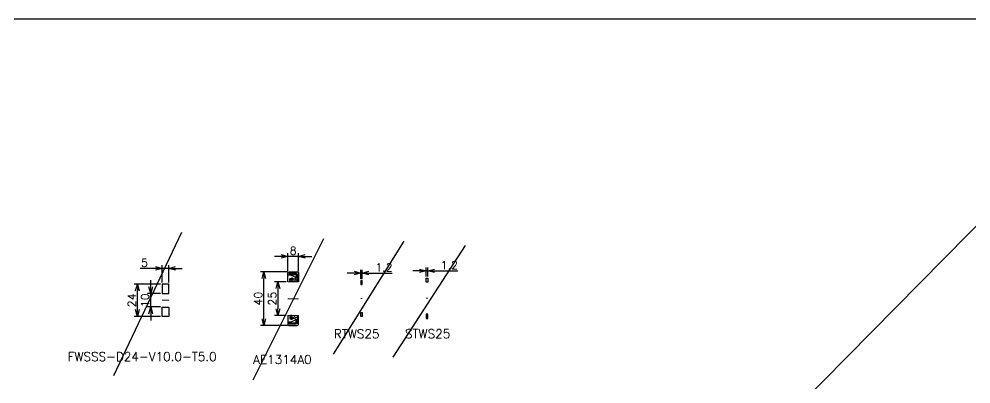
# Model space of a CAD drawing. Header units: millimetres. Extents: x 0 to 49006, y -7876 to 6995.
# Drawn here: x 11460 to 12173, y -6366 to -6093 of the extents above; entities that cross this region are included whole.
import ezdxf

# ---------------------------------------------------------------- set-up
doc = ezdxf.new("R2010")
doc.units = ezdxf.units.MM
doc.header["$LTSCALE"] = 3.2
doc.header["$PDMODE"] = 99
doc.header["$PDSIZE"] = 1
doc.layers.add('08_DIM', color=3, linetype='Continuous', lineweight=13)
doc.layers.add('10_DRAFT', color=8, linetype='Continuous', lineweight=0, plot=False)
doc.styles.add('KSS_TXT', font='txt.shx', dxfattribs={"bigfont": 'extfont2.shx'})
doc.dimstyles.new('KSS_DIM', dxfattribs={"dimscale": 12, "dimtxt": 3, "dimasz": 2.5, "dimexe": 1.25, "dimexo": 0.625, "dimtad": 1, "dimdsep": 46, "dimtxsty": 'KSS_TXT', "dimblk": 'OPEN30', "dimcen": 0, "dimazin": 2, "dimtfac": 0.75, "dimtmove": 0, "dimatfit": 3, "dimldrblk": 'OPEN30', "dimfxl": 1.25, "dimtolj": 1, "dimarcsym": 0})
pattern_1 = [(45, (-5678.9217, 6816.6913), (-0.67351921, 0.67351921), [])]

# ---------------------------------------------------------------- blocks, each defined once
blk = doc.blocks.new('_Open30')
at = {"color": 0, "linetype": 'ByBlock', "lineweight": -2}
for p, q in [((-1, 0.27), (0, 0)), ((0, 0), (-1, -0.27)), ((0, 0), (-1, 0))]:
    blk.add_line(p, q, dxfattribs=at)
blk = doc.blocks.new('*D706')
at = {"layer": '08_DIM', "color": 0, "lineweight": -2, "transparency": 16777216}
for p, q in [((11660.02, -6290.01), (11651.42, -6290.01)), ((11653.92, -6295.01), (11653.92, -6310.01)), ((11660.02, -6315.01), (11651.42, -6315.01))]:
    blk.add_line(p, q, dxfattribs=at)
at = {"layer": 'Defpoints', "color": 0, "transparency": 16777216}
for p in [(11661.27, -6290.01), (11653.92, -6315.01), (11661.27, -6315.01)]:
    blk.add_point(p, dxfattribs=at)
at = {"layer": '08_DIM', "color": 0, "lineweight": -2, "transparency": 16777216, "xscale": 5, "yscale": 5, "zscale": 5}
for p, rotation in [((11653.92, -6290.01), 90), ((11653.92, -6315.01), 270)]:
    blk.add_blockref('_Open30', p, dxfattribs=dict(at, rotation=rotation))
at = {"layer": '08_DIM', "color": 0, "transparency": 16777216, "insert": (11649.67, -6302.51), "char_height": 6, "attachment_point": 5, "rotation": 90, "style": 'KSS_TXT'}
blk.add_mtext('\\A1;25', dxfattribs=at)
blk = doc.blocks.new('*D707')
at = {"layer": '08_DIM', "color": 0, "lineweight": -2, "transparency": 16777216}
for p, q in [((11661.04, -6282.51), (11640.84, -6282.51)), ((11643.34, -6317.51), (11643.34, -6287.51)), ((11661.05, -6322.51), (11640.84, -6322.51))]:
    blk.add_line(p, q, dxfattribs=at)
at = {"layer": 'Defpoints', "color": 0, "transparency": 16777216}
for p in [(11643.34, -6282.51), (11662.29, -6282.51), (11662.3, -6322.51)]:
    blk.add_point(p, dxfattribs=at)
at = {"layer": '08_DIM', "color": 0, "lineweight": -2, "transparency": 16777216, "xscale": 5, "yscale": 5, "zscale": 5}
for p, rotation in [((11643.34, -6282.51), 90), ((11643.34, -6322.51), 270)]:
    blk.add_blockref('_Open30', p, dxfattribs=dict(at, rotation=rotation))
at = {"layer": '08_DIM', "color": 0, "transparency": 16777216, "insert": (11639.09, -6302.51), "char_height": 6, "attachment_point": 5, "rotation": 90, "style": 'KSS_TXT'}
blk.add_mtext('\\A1;40', dxfattribs=at)
blk = doc.blocks.new('*D708')
at = {"layer": '08_DIM', "color": 0, "lineweight": -2, "transparency": 16777216}
for p, q in [((11656.27, -6270.82), (11651.27, -6270.82)), ((11661.27, -6282.26), (11661.27, -6268.32)), ((11669.27, -6270.82), (11661.27, -6270.82)), ((11669.27, -6282.26), (11669.27, -6268.32)), ((11674.27, -6270.82), (11679.27, -6270.82))]:
    blk.add_line(p, q, dxfattribs=at)
at = {"layer": 'Defpoints', "color": 0, "transparency": 16777216}
for p in [(11661.27, -6270.82), (11661.27, -6283.51), (11669.27, -6283.51)]:
    blk.add_point(p, dxfattribs=at)
at = {"layer": '08_DIM', "color": 0, "lineweight": -2, "transparency": 16777216, "xscale": 5, "yscale": 5, "zscale": 5}
blk.add_blockref('_Open30', (11661.27, -6270.82), dxfattribs=at)
at = {"layer": '08_DIM', "color": 0, "lineweight": -2, "transparency": 16777216, "xscale": 5, "yscale": 5, "zscale": 5, "rotation": 180}
blk.add_blockref('_Open30', (11669.27, -6270.82), dxfattribs=at)
at = {"layer": '08_DIM', "color": 0, "transparency": 16777216, "insert": (11665.27, -6266.57), "char_height": 6, "attachment_point": 5, "style": 'KSS_TXT'}
blk.add_mtext('\\A1;8', dxfattribs=at)
blk = doc.blocks.new('AE1314A0a_1_1')
h = blk.add_hatch()
h.set_pattern_fill('ANSI31', color=0, scale=0.3)
h.set_pattern_definition(pattern_1)
edge = h.paths.add_edge_path()
edge.add_line((-0.61, 17.2), (-0.61, 15.59))
edge.add_line((-0.61, 15.59), (-1.61, 15.59))
edge.add_line((-1.61, 15.59), (-1.61, 17.2))
edge.add_arc((-2.61, 17.2), 1, 0, 90)
edge.add_line((-2.61, 18.2), (-7.05, 18.2))
edge.add_line((-7.05, 18.2), (-7.05, 19.2))
edge.add_line((-7.05, 19.2), (-2.61, 19.2))
edge.add_arc((-2.61, 17.2), 2, 0, 90, ccw=False)
h = blk.add_hatch()
h.set_pattern_fill('ANSI31', color=0, scale=0.3)
h.set_pattern_definition(pattern_1)
edge = h.paths.add_edge_path()
edge.add_line((-0.61, -17.2), (-0.61, -15.59))
edge.add_line((-0.61, -15.59), (-1.61, -15.59))
edge.add_line((-1.61, -15.59), (-1.61, -17.2))
edge.add_arc((-2.61, -17.2), 1, 270, 360, ccw=False)
edge.add_line((-2.61, -18.2), (-7.05, -18.2))
edge.add_line((-7.05, -18.2), (-7.05, -19.2))
edge.add_line((-7.05, -19.2), (-2.61, -19.2))
edge.add_arc((-2.61, -17.2), 2, 270, 360)
at = {"color": 0}
for p, q in [((-8, 19), (-7.86, 19.21)), ((-8, 17.6), (-8, 19)), ((-6.02, 17.5), (-7.9, 17.5)), ((-7.86, 19.21), (-7.86, 19.4)), ((-7.76, 19.5), (-7.72, 19.5)), ((-7.72, 19.5), (-7.03, 19.98)), ((-6.97, 20), (-1.02, 20)), ((-6.5, 13.54), (-6.5, 14.92)), ((-6.4, 15.02), (-5.75, 15.02)), ((-3.53, 14.5), (-6.28, 14.5)), ((-2.24, 16.19), (-5.98, 17.49)), ((-4.9, 15.88), (-4.9, 13.13)), ((-3.9, 14.5), (-2.24, 15.15)), ((-1.77, 14.42), (-2.46, 14.13)), ((-2.17, 15.24), (-2.17, 16.1)), ((-0.29, 12.5), (-1.65, 14.38)), ((-0.98, 19.99), (-0.06, 19.53)), ((-0.8, 14.75), (-0.8, 14.17)), ((-0.1, 15), (-0.55, 15)), ((0, 19.44), (0, 15.1)), ((-5.84, 12.5), (-6.48, 13.49)), ((-5, 12.5), (-5.84, 12.5)), ((-2.67, 13.16), (-5, 12.5)), ((-2.55, 14.03), (-2.67, 13.49)), ((-2.67, 13.49), (-2.67, 13.16)), ((-0.8, 14.17), (0, 12.78)), ((0, 12.78), (-0.29, 12.5)), ((-6.5, -13.54), (-6.5, -14.92)), ((-5.84, -12.5), (-6.48, -13.49)), ((-5, -12.5), (-5.84, -12.5)), ((-2.67, -13.16), (-5, -12.5)), ((-4.9, -15.88), (-4.9, -13.13)), ((-2.67, -13.49), (-2.67, -13.16)), ((-2.55, -14.03), (-2.67, -13.49)), ((-1.77, -14.42), (-2.46, -14.13)), ((-0.29, -12.5), (-1.65, -14.38)), ((-0.8, -14.17), (0, -12.78)), ((-0.8, -14.75), (-0.8, -14.17)), ((0, -12.78), (-0.29, -12.5)), ((-8, -17.6), (-8, -19)), ((-8, -19), (-7.86, -19.21)), ((-6.02, -17.5), (-7.9, -17.5)), ((-7.86, -19.21), (-7.86, -19.4)), ((-7.76, -19.5), (-7.72, -19.5)), ((-7.72, -19.5), (-7.03, -19.98)), ((-6.97, -20), (-1.02, -20)), ((-6.4, -15.02), (-5.75, -15.02)), ((-3.53, -14.5), (-6.28, -14.5)), ((-2.24, -16.19), (-5.98, -17.49)), ((-3.9, -14.5), (-2.24, -15.15)), ((-2.17, -15.24), (-2.17, -16.1)), ((-0.98, -19.99), (-0.06, -19.53)), ((-0.1, -15), (-0.55, -15)), ((0, -19.44), (0, -15.1))]:
    blk.add_line(p, q, dxfattribs=at)
for points in [[(-8, 12.5), (-8, 17.6), (-8, 19), (-7.86, 19.21), (-7.86, 19.4, -0.414214), (-7.76, 19.5), (-7.72, 19.5), (-7.03, 19.98, -0.152216), (-6.97, 20), (-1.02, 20, -0.116434), (-0.98, 19.99), (-0.06, 19.53, -0.284079), (0, 19.44), (0, 15.1), (0, 12.5)], [(-8, -12.5), (-8, -17.6), (-8, -19), (-7.86, -19.21), (-7.86, -19.4, 0.414214), (-7.76, -19.5), (-7.72, -19.5), (-7.03, -19.98, 0.152216), (-6.97, -20), (-1.02, -20, 0.116434), (-0.98, -19.99), (-0.06, -19.53, 0.284079), (0, -19.44), (0, -15.1), (0, -12.5)]]:
    blk.add_lwpolyline(points, format="xyb", dxfattribs=at)
for points in [[(-7.05, 18.2), (-2.61, 18.2, -0.414214), (-1.61, 17.2), (-1.61, 15.59), (-0.61, 15.59), (-0.61, 17.2, 0.414214), (-2.61, 19.2), (-7.05, 19.2)], [(-7.05, -18.2), (-2.61, -18.2, 0.414214), (-1.61, -17.2), (-1.61, -15.59), (-0.61, -15.59), (-0.61, -17.2, -0.414214), (-2.61, -19.2), (-7.05, -19.2)]]:
    blk.add_lwpolyline(points, format="xyb", close=True, dxfattribs=at)
for centre in [(-4.9, 14.5), (-4.9, -14.5)]:
    blk.add_circle(centre, 1, dxfattribs=at)
for centre, radius, start, end in [((-7.9, 17.6), 0.1, 180, 270), ((-7.76, 19.4), 0.1, 90, 180), ((-6.97, 19.9), 0.1, 90, 124.61956), ((-6.4, 14.92), 0.1, 90, 180), ((-6.02, 17.4), 0.1, 70.78519, 90), ((-2.27, 16.1), 0.1, 360, 70.78519), ((-2.27, 15.24), 0.1, 291.33975, 0), ((-1.73, 14.32), 0.1, 35.78155, 112.11539), ((-1.02, 19.9), 0.1, 63.43495, 90), ((-0.55, 14.75), 0.25, 90, 180), ((-0.1, 15.1), 0.1, 270, 360), ((-0.1, 19.44), 0.1, 0, 63.43495), ((-6.4, 13.54), 0.1, 180, 213.12981), ((-2.4, 14), 0.15, 112.11539, 167.01248), ((-6.4, -13.54), 0.1, 146.87019, 180), ((-2.4, -14), 0.15, 192.98752, 247.88461), ((-7.9, -17.6), 0.1, 90, 180), ((-7.76, -19.4), 0.1, 180, 270), ((-6.97, -19.9), 0.1, 235.38044, 270), ((-6.4, -14.92), 0.1, 180, 270), ((-6.02, -17.4), 0.1, 270, 289.21481), ((-2.27, -15.24), 0.1, 360, 68.66025), ((-2.27, -16.1), 0.1, 289.21481, 0), ((-1.73, -14.32), 0.1, 247.88461, 324.21845), ((-1.02, -19.9), 0.1, 270, 296.56505), ((-0.55, -14.75), 0.25, 180, 270), ((-0.1, -15.1), 0.1, 0, 90), ((-0.1, -19.44), 0.1, 296.56505, 360)]:
    blk.add_arc(centre, radius, start, end, dxfattribs=at)
at = {"layer": '10_DRAFT'}
blk.add_line((0, 0), (-8, 0), dxfattribs=at)
for points in [[(-8, 12.5), (0, 12.5)], [(-8, -12.5), (0, -12.5)]]:
    blk.add_lwpolyline(points, dxfattribs=at)
blk = doc.blocks.new('RTWS25b_1_1')
at = {"color": 0}
for points in [[(0, 13.5), (-1.2, 13.5), (-1.2, 10.5), (0, 10.5)], [(0, -13.5), (-1.2, -13.5), (-1.2, -10.5), (0, -10.5)]]:
    blk.add_lwpolyline(points, close=True, dxfattribs=at)
at = {"layer": '10_DRAFT'}
blk.add_line((0, 0), (-1.2, 0), dxfattribs=at)
blk = doc.blocks.new('*D1101')
at = {"layer": '08_DIM', "color": 0, "lineweight": -2, "transparency": 16777216}
for p, q in [((11710.91, -6283.33), (11705.91, -6283.33)), ((11715.91, -6287.6), (11715.91, -6280.83)), ((11715.91, -6283.33), (11717.11, -6283.33)), ((11717.11, -6287.6), (11717.11, -6280.83)), ((11722.11, -6283.33), (11739.61, -6283.33))]:
    blk.add_line(p, q, dxfattribs=at)
at = {"layer": 'Defpoints', "color": 0, "transparency": 16777216}
for p in [(11717.11, -6283.33), (11715.91, -6288.85), (11717.11, -6288.85)]:
    blk.add_point(p, dxfattribs=at)
at = {"layer": '08_DIM', "color": 0, "lineweight": -2, "transparency": 16777216, "xscale": 5, "yscale": 5, "zscale": 5}
blk.add_blockref('_Open30', (11715.91, -6283.33), dxfattribs=at)
at = {"layer": '08_DIM', "color": 0, "lineweight": -2, "transparency": 16777216, "xscale": 5, "yscale": 5, "zscale": 5, "rotation": 180}
blk.add_blockref('_Open30', (11717.11, -6283.33), dxfattribs=at)
at = {"layer": '08_DIM', "color": 0, "transparency": 16777216, "insert": (11733.36, -6279.08), "char_height": 6, "attachment_point": 5, "style": 'KSS_TXT'}
blk.add_mtext('\\A1;1.2', dxfattribs=at)
blk = doc.blocks.new('STWS25a_1_1')
at = {"color": 0}
for points in [[(0, 11.95), (-1.2, 11.95), (-1.2, 15.05), (0, 15.05)], [(0, -11.95), (-1.2, -11.95), (-1.2, -15.05), (0, -15.05)]]:
    blk.add_lwpolyline(points, close=True, dxfattribs=at)
at = {"layer": '10_DRAFT'}
blk.add_line((-1.2, 0), (0, 0), dxfattribs=at)
blk = doc.blocks.new('*D1103')
at = {"layer": '08_DIM', "color": 0, "lineweight": -2, "transparency": 16777216}
for p, q in [((11759.95, -6281.66), (11754.95, -6281.66)), ((11764.95, -6285.92), (11764.95, -6279.16)), ((11764.95, -6281.66), (11766.15, -6281.66)), ((11766.15, -6285.92), (11766.15, -6279.16)), ((11771.15, -6281.66), (11788.65, -6281.66))]:
    blk.add_line(p, q, dxfattribs=at)
at = {"layer": 'Defpoints', "color": 0, "transparency": 16777216}
for p in [(11766.15, -6281.66), (11764.95, -6287.17), (11766.15, -6287.17)]:
    blk.add_point(p, dxfattribs=at)
at = {"layer": '08_DIM', "color": 0, "lineweight": -2, "transparency": 16777216, "xscale": 5, "yscale": 5, "zscale": 5}
blk.add_blockref('_Open30', (11764.95, -6281.66), dxfattribs=at)
at = {"layer": '08_DIM', "color": 0, "lineweight": -2, "transparency": 16777216, "xscale": 5, "yscale": 5, "zscale": 5, "rotation": 180}
blk.add_blockref('_Open30', (11766.15, -6281.66), dxfattribs=at)
at = {"layer": '08_DIM', "color": 0, "transparency": 16777216, "insert": (11782.4, -6277.41), "char_height": 6, "attachment_point": 5, "style": 'KSS_TXT'}
blk.add_mtext('\\A1;1.2', dxfattribs=at)
blk = doc.blocks.new('*D1104')
at = {"layer": '08_DIM', "color": 0, "lineweight": -2, "transparency": 16777216}
for p, q in [((11558.51, -6293.75), (11558.51, -6288.75)), ((11565.83, -6298.75), (11556.01, -6298.75)), ((11558.51, -6308.75), (11558.51, -6298.75)), ((11565.83, -6308.75), (11556.01, -6308.75)), ((11558.51, -6313.75), (11558.51, -6318.75))]:
    blk.add_line(p, q, dxfattribs=at)
at = {"layer": 'Defpoints', "color": 0, "transparency": 16777216}
for p in [(11558.51, -6298.75), (11567.08, -6298.75), (11567.08, -6308.75)]:
    blk.add_point(p, dxfattribs=at)
at = {"layer": '08_DIM', "color": 0, "lineweight": -2, "transparency": 16777216, "xscale": 5, "yscale": 5, "zscale": 5}
for p, rotation in [((11558.51, -6298.75), 270), ((11558.51, -6308.75), 90)]:
    blk.add_blockref('_Open30', p, dxfattribs=dict(at, rotation=rotation))
at = {"layer": '08_DIM', "color": 0, "transparency": 16777216, "insert": (11554.26, -6303.75), "char_height": 6, "attachment_point": 5, "rotation": 90, "style": 'KSS_TXT'}
blk.add_mtext('\\A1;10', dxfattribs=at)
blk = doc.blocks.new('*D1105')
at = {"layer": '08_DIM', "color": 0, "lineweight": -2, "transparency": 16777216}
for p, q in [((11565.83, -6291.75), (11546.05, -6291.75)), ((11548.55, -6310.75), (11548.55, -6296.75)), ((11565.83, -6315.75), (11546.05, -6315.75))]:
    blk.add_line(p, q, dxfattribs=at)
at = {"layer": 'Defpoints', "color": 0, "transparency": 16777216}
for p in [(11548.55, -6291.75), (11567.08, -6291.75), (11567.08, -6315.75)]:
    blk.add_point(p, dxfattribs=at)
at = {"layer": '08_DIM', "color": 0, "lineweight": -2, "transparency": 16777216, "xscale": 5, "yscale": 5, "zscale": 5}
for p, rotation in [((11548.55, -6291.75), 90), ((11548.55, -6315.75), 270)]:
    blk.add_blockref('_Open30', p, dxfattribs=dict(at, rotation=rotation))
at = {"layer": '08_DIM', "color": 0, "transparency": 16777216, "insert": (11544.3, -6303.75), "char_height": 6, "attachment_point": 5, "rotation": 90, "style": 'KSS_TXT'}
blk.add_mtext('\\A1;24', dxfattribs=at)
blk = doc.blocks.new('*D1106')
at = {"layer": '08_DIM', "color": 0, "lineweight": -2, "transparency": 16777216}
for p, q in [((11567.08, -6290.5), (11567.08, -6277.37)), ((11572.08, -6290.5), (11572.08, -6277.37)), ((11562.08, -6279.87), (11550.58, -6279.87)), ((11572.08, -6279.87), (11567.08, -6279.87)), ((11577.08, -6279.87), (11582.08, -6279.87))]:
    blk.add_line(p, q, dxfattribs=at)
at = {"layer": 'Defpoints', "color": 0, "transparency": 16777216}
for p in [(11567.08, -6279.87), (11567.08, -6291.75), (11572.08, -6291.75)]:
    blk.add_point(p, dxfattribs=at)
at = {"layer": '08_DIM', "color": 0, "lineweight": -2, "transparency": 16777216, "xscale": 5, "yscale": 5, "zscale": 5}
blk.add_blockref('_Open30', (11567.08, -6279.87), dxfattribs=at)
at = {"layer": '08_DIM', "color": 0, "lineweight": -2, "transparency": 16777216, "xscale": 5, "yscale": 5, "zscale": 5, "rotation": 180}
blk.add_blockref('_Open30', (11572.08, -6279.87), dxfattribs=at)
at = {"layer": '08_DIM', "color": 0, "transparency": 16777216, "insert": (11553.83, -6275.62), "char_height": 6, "attachment_point": 5, "style": 'KSS_TXT'}
blk.add_mtext('\\A1;5', dxfattribs=at)
blk = doc.blocks.new('FWSSS-D24-V10.0-T8.0a_1_1')
at = {"color": 0}
for points in [[(0, 12), (-5, 12), (-5, 5), (0, 5)], [(0, -12), (-5, -12), (-5, -5), (0, -5)]]:
    blk.add_lwpolyline(points, close=True, dxfattribs=at)
at = {"layer": '10_DRAFT'}
blk.add_line((-5, 0), (0, 0), dxfattribs=at)

msp = doc.modelspace()

# ---------------------------------------------------------------- linework, layer by layer
at = {"color": 1}
msp.add_line((12330.317, -6093.001), (10788.259, -7655.14), dxfattribs=at)
for p, q in [((11581.668, -6252.825), (11530.572, -6360.305)), ((11687.975, -6257.654), (11635.02, -6363.5)), ((11748.243, -6259.531), (11695.324, -6344.042)), ((11794.118, -6262.71), (11740.002, -6346.412))]:
    msp.add_line(p, q)
msp.add_lwpolyline([(10788.259, -7655.14), (12330.317, -7655.14), (12330.317, -6093.001), (10788.259, -6093.001)], close=True, dxfattribs=at)

# ---------------------------------------------------------------- block references
at = {"color": 4}
for name, p in [('AE1314A0a_1_1', (11669.265, -6302.515)), ('FWSSS-D24-V10.0-T8.0a_1_1', (11572.082, -6303.754)), ('RTWS25b_1_1', (11717.109, -6302.346)), ('STWS25a_1_1', (11766.146, -6302.22))]:
    msp.add_blockref(name, p, dxfattribs=at)

# ---------------------------------------------------------------- texts
at = {"style": 'KSS_TXT'}
for s, p in [('RTWS25', (11695.788, -6332.205)), ('STWS25', (11749.129, -6332.078)), ('FWSSS-D24-V10.0-T5.0', (11496.25, -6349.24)), ('AE1314A0', (11635.321, -6351.417))]:
    msp.add_text(s, height=6.6, dxfattribs=at).set_placement(p)

# ---------------------------------------------------------------- dimensions: what is measured, and where the dimension line sits
at = {"layer": '08_DIM'}
for base, p1, p2, picture, middle in [((11661.265, -6270.816), (11669.265, -6283.515), (11661.265, -6283.515), '*D708', (11665.265, -6266.566)), ((11567.082, -6279.872), (11572.082, -6291.754), (11567.082, -6291.754), '*D1106', (11553.832, -6275.618)), ((11717.109, -6283.332), (11715.909, -6288.846), (11717.109, -6288.846), '*D1101', (11733.359, -6279.082)), ((11766.146, -6281.656), (11764.946, -6287.17), (11766.146, -6287.17), '*D1103', (11782.396, -6277.406))]:
    dim = msp.add_linear_dim(base=base, p1=p1, p2=p2, dimstyle='KSS_DIM', override={"dimscale": 2, "dimarcsym": 1}, dxfattribs=at)
    dim.commit()
    dim.dimension.update_dxf_attribs({"geometry": picture, "text_midpoint": middle})
for base, p1, p2, picture, middle in [((11643.335, -6282.515), (11662.297, -6322.515), (11662.289, -6282.515), '*D707', (11639.085, -6302.515)), ((11548.547, -6291.754), (11567.082, -6315.754), (11567.082, -6291.754), '*D1105', (11544.297, -6303.754)), ((11558.507, -6298.754), (11567.082, -6308.754), (11567.082, -6298.754), '*D1104', (11554.257, -6303.754)), ((11653.92, -6315.015), (11661.265, -6290.015), (11661.265, -6315.015), '*D706', (11649.666, -6302.515))]:
    dim = msp.add_linear_dim(base=base, p1=p1, p2=p2, angle=90, dimstyle='KSS_DIM', override={"dimscale": 2, "dimarcsym": 1}, dxfattribs=at)
    dim.commit()
    dim.dimension.update_dxf_attribs({"geometry": picture, "text_midpoint": middle})

doc.saveas('drawing.dxf')
